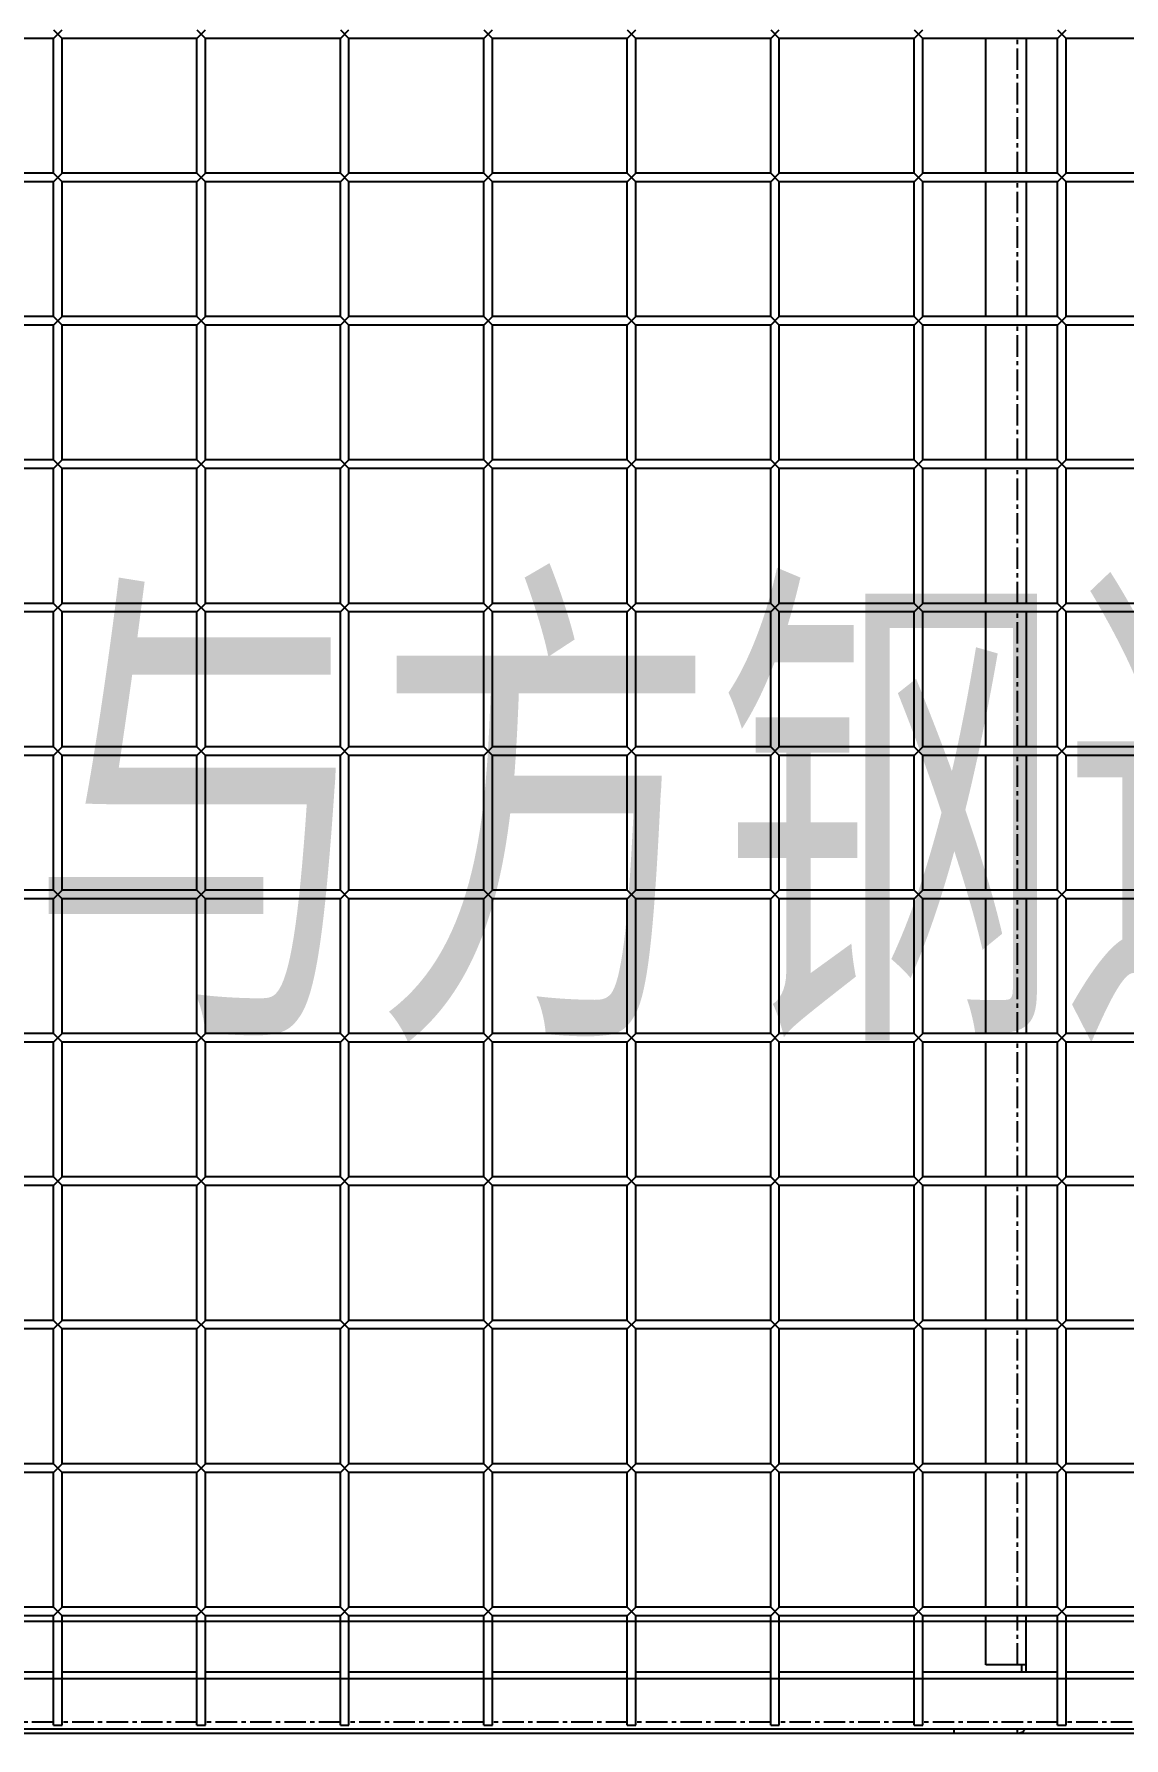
# Model space of a CAD drawing. Header units: millimetres. Extents: x -198529 to 244266, y -64 to 158464.
# Drawn here: x -164842 to -164462, y 106929 to 107524 of the extents above; entities that cross this region are included whole.
import ezdxf
from ezdxf.enums import TextEntityAlignment as Align

# ---------------------------------------------------------------- set-up
doc = ezdxf.new("R2010")
doc.units = ezdxf.units.MM
doc.linetypes.add('CENTER', pattern=[12, 7.5, -1.5, 1.5, -1.5])
for name, color, linetype in [('0-DCC', 30, 'Continuous'), ('0-DCC-STRUC', 180, 'Continuous'), ('0-DCC-STRUC-T', 4, 'Continuous')]:
    doc.layers.add(name, color=color, linetype=linetype)
doc.styles.add('EDRI-COM', font='tssdeng.shx', dxfattribs={"width": 0.8, "bigfont": 'hztxt.shx'})

# ---------------------------------------------------------------- blocks, each defined once
blk = doc.blocks.new('DCC2850x1800(右)')
at = {"color": 0, "linetype": 'Continuous'}
for p, q in [((64442.5, -73856.48), (64489.5, -73856.48)), ((64492.5, -73853.48), (64489.5, -73856.48)), ((64492.5, -73856.48), (64489.5, -73853.48)), ((64489.5, -73903.48), (64489.5, -73856.48)), ((64492.5, -73903.48), (64492.5, -73856.48)), ((64492.5, -73856.48), (64539.5, -73856.48)), ((64503.5, -73856.48), (64503.5, -73903.48)), ((64517.5, -73903.48), (64517.5, -73856.48)), ((64542.5, -73853.48), (64539.5, -73856.48)), ((64542.5, -73856.48), (64539.5, -73853.48)), ((64539.5, -73903.48), (64539.5, -73856.48)), ((64542.5, -73903.48), (64542.5, -73856.48)), ((64542.5, -73856.48), (64589.5, -73856.48)), ((64592.5, -73853.48), (64589.5, -73856.48)), ((64592.5, -73856.48), (64589.5, -73853.48)), ((64589.5, -73903.48), (64589.5, -73856.48)), ((64592.5, -73903.48), (64592.5, -73856.48)), ((64592.5, -73856.48), (64639.5, -73856.48)), ((64642.5, -73853.48), (64639.5, -73856.48)), ((64642.5, -73856.48), (64639.5, -73853.48)), ((64639.5, -73903.48), (64639.5, -73856.48)), ((64642.5, -73903.48), (64642.5, -73856.48)), ((64642.5, -73856.48), (64689.5, -73856.48)), ((64692.5, -73853.48), (64689.5, -73856.48)), ((64692.5, -73856.48), (64689.5, -73853.48)), ((64689.5, -73903.48), (64689.5, -73856.48)), ((64692.5, -73903.48), (64692.5, -73856.48)), ((64692.5, -73856.48), (64739.5, -73856.48)), ((64742.5, -73853.48), (64739.5, -73856.48)), ((64742.5, -73856.48), (64739.5, -73853.48)), ((64739.5, -73903.48), (64739.5, -73856.48)), ((64742.5, -73903.48), (64742.5, -73856.48)), ((64742.5, -73856.48), (64789.5, -73856.48)), ((64792.5, -73853.48), (64789.5, -73856.48)), ((64792.5, -73856.48), (64789.5, -73853.48)), ((64789.5, -73903.48), (64789.5, -73856.48)), ((64792.5, -73903.48), (64792.5, -73856.48)), ((64792.5, -73856.48), (64839.5, -73856.48)), ((64842.5, -73853.48), (64839.5, -73856.48)), ((64842.5, -73856.48), (64839.5, -73853.48)), ((64839.5, -73903.48), (64839.5, -73856.48)), ((64842.5, -73903.48), (64842.5, -73856.48)), ((64842.5, -73856.48), (64889.5, -73856.48)), ((64442.5, -73903.48), (64489.5, -73903.48)), ((64492.5, -73903.48), (64489.5, -73906.48)), ((64492.5, -73906.48), (64489.5, -73903.48)), ((64492.5, -73903.48), (64539.5, -73903.48)), ((64542.5, -73903.48), (64539.5, -73906.48)), ((64542.5, -73906.48), (64539.5, -73903.48)), ((64542.5, -73903.48), (64589.5, -73903.48)), ((64592.5, -73903.48), (64589.5, -73906.48)), ((64592.5, -73906.48), (64589.5, -73903.48)), ((64592.5, -73903.48), (64639.5, -73903.48)), ((64642.5, -73903.48), (64639.5, -73906.48)), ((64642.5, -73906.48), (64639.5, -73903.48)), ((64642.5, -73903.48), (64689.5, -73903.48)), ((64692.5, -73903.48), (64689.5, -73906.48)), ((64692.5, -73906.48), (64689.5, -73903.48)), ((64692.5, -73903.48), (64739.5, -73903.48)), ((64742.5, -73903.48), (64739.5, -73906.48)), ((64742.5, -73906.48), (64739.5, -73903.48)), ((64742.5, -73903.48), (64789.5, -73903.48)), ((64792.5, -73903.48), (64789.5, -73906.48)), ((64792.5, -73906.48), (64789.5, -73903.48)), ((64792.5, -73903.48), (64839.5, -73903.48)), ((64842.5, -73903.48), (64839.5, -73906.48)), ((64842.5, -73906.48), (64839.5, -73903.48)), ((64842.5, -73903.48), (64889.5, -73903.48)), ((64442.5, -73906.48), (64489.5, -73906.48)), ((64489.5, -73953.48), (64489.5, -73906.48)), ((64492.5, -73906.48), (64539.5, -73906.48)), ((64492.5, -73953.48), (64492.5, -73906.48)), ((64503.5, -73906.48), (64503.5, -73953.48)), ((64517.5, -73953.48), (64517.5, -73906.48)), ((64539.5, -73953.48), (64539.5, -73906.48)), ((64542.5, -73906.48), (64589.5, -73906.48)), ((64542.5, -73953.48), (64542.5, -73906.48)), ((64589.5, -73953.48), (64589.5, -73906.48)), ((64592.5, -73953.48), (64592.5, -73906.48)), ((64592.5, -73906.48), (64639.5, -73906.48)), ((64639.5, -73953.48), (64639.5, -73906.48)), ((64642.5, -73953.48), (64642.5, -73906.48)), ((64642.5, -73906.48), (64689.5, -73906.48)), ((64689.5, -73953.48), (64689.5, -73906.48)), ((64692.5, -73953.48), (64692.5, -73906.48)), ((64692.5, -73906.48), (64739.5, -73906.48)), ((64739.5, -73953.48), (64739.5, -73906.48)), ((64742.5, -73953.48), (64742.5, -73906.48)), ((64742.5, -73906.48), (64789.5, -73906.48)), ((64789.5, -73953.48), (64789.5, -73906.48)), ((64792.5, -73953.48), (64792.5, -73906.48)), ((64792.5, -73906.48), (64839.5, -73906.48)), ((64839.5, -73953.48), (64839.5, -73906.48)), ((64842.5, -73953.48), (64842.5, -73906.48)), ((64842.5, -73906.48), (64889.5, -73906.48)), ((64442.5, -73953.48), (64489.5, -73953.48)), ((64492.5, -73953.48), (64489.5, -73956.48)), ((64492.5, -73956.48), (64489.5, -73953.48)), ((64492.5, -73953.48), (64539.5, -73953.48)), ((64542.5, -73953.48), (64539.5, -73956.48)), ((64542.5, -73956.48), (64539.5, -73953.48)), ((64542.5, -73953.48), (64589.5, -73953.48)), ((64592.5, -73953.48), (64589.5, -73956.48)), ((64592.5, -73956.48), (64589.5, -73953.48)), ((64592.5, -73953.48), (64639.5, -73953.48)), ((64642.5, -73953.48), (64639.5, -73956.48)), ((64642.5, -73956.48), (64639.5, -73953.48)), ((64642.5, -73953.48), (64689.5, -73953.48)), ((64692.5, -73953.48), (64689.5, -73956.48)), ((64692.5, -73956.48), (64689.5, -73953.48)), ((64692.5, -73953.48), (64739.5, -73953.48)), ((64742.5, -73953.48), (64739.5, -73956.48)), ((64742.5, -73956.48), (64739.5, -73953.48)), ((64742.5, -73953.48), (64789.5, -73953.48)), ((64792.5, -73953.48), (64789.5, -73956.48)), ((64792.5, -73956.48), (64789.5, -73953.48)), ((64792.5, -73953.48), (64839.5, -73953.48)), ((64842.5, -73953.48), (64839.5, -73956.48)), ((64842.5, -73956.48), (64839.5, -73953.48)), ((64842.5, -73953.48), (64889.5, -73953.48)), ((64442.5, -73956.48), (64489.5, -73956.48)), ((64489.5, -74003.48), (64489.5, -73956.48)), ((64492.5, -73956.48), (64539.5, -73956.48)), ((64492.5, -74003.48), (64492.5, -73956.48)), ((64503.5, -73956.48), (64503.5, -74003.48)), ((64517.5, -74003.48), (64517.5, -73956.48)), ((64539.5, -74003.48), (64539.5, -73956.48)), ((64542.5, -73956.48), (64589.5, -73956.48)), ((64542.5, -74003.48), (64542.5, -73956.48)), ((64589.5, -74003.48), (64589.5, -73956.48)), ((64592.5, -74003.48), (64592.5, -73956.48)), ((64592.5, -73956.48), (64639.5, -73956.48)), ((64639.5, -74003.48), (64639.5, -73956.48)), ((64642.5, -74003.48), (64642.5, -73956.48)), ((64642.5, -73956.48), (64689.5, -73956.48)), ((64689.5, -74003.48), (64689.5, -73956.48)), ((64692.5, -74003.48), (64692.5, -73956.48)), ((64692.5, -73956.48), (64739.5, -73956.48)), ((64739.5, -74003.48), (64739.5, -73956.48)), ((64742.5, -74003.48), (64742.5, -73956.48)), ((64742.5, -73956.48), (64789.5, -73956.48)), ((64789.5, -74003.48), (64789.5, -73956.48)), ((64792.5, -74003.48), (64792.5, -73956.48)), ((64792.5, -73956.48), (64839.5, -73956.48)), ((64839.5, -74003.48), (64839.5, -73956.48)), ((64842.5, -74003.48), (64842.5, -73956.48)), ((64842.5, -73956.48), (64889.5, -73956.48)), ((64442.5, -74003.48), (64489.5, -74003.48)), ((64442.5, -74006.48), (64489.5, -74006.48)), ((64492.5, -74003.48), (64489.5, -74006.48)), ((64492.5, -74006.48), (64489.5, -74003.48)), ((64489.5, -74053.48), (64489.5, -74006.48)), ((64492.5, -74003.48), (64539.5, -74003.48)), ((64492.5, -74006.48), (64539.5, -74006.48)), ((64492.5, -74053.48), (64492.5, -74006.48)), ((64503.5, -74006.48), (64503.5, -74053.48)), ((64517.5, -74053.48), (64517.5, -74006.48)), ((64542.5, -74003.48), (64539.5, -74006.48)), ((64542.5, -74006.48), (64539.5, -74003.48)), ((64539.5, -74053.48), (64539.5, -74006.48)), ((64542.5, -74003.48), (64589.5, -74003.48)), ((64542.5, -74006.48), (64589.5, -74006.48)), ((64542.5, -74053.48), (64542.5, -74006.48)), ((64592.5, -74003.48), (64589.5, -74006.48)), ((64592.5, -74006.48), (64589.5, -74003.48)), ((64589.5, -74053.48), (64589.5, -74006.48)), ((64592.5, -74003.48), (64639.5, -74003.48)), ((64592.5, -74053.48), (64592.5, -74006.48)), ((64592.5, -74006.48), (64639.5, -74006.48)), ((64642.5, -74003.48), (64639.5, -74006.48)), ((64642.5, -74006.48), (64639.5, -74003.48)), ((64639.5, -74053.48), (64639.5, -74006.48)), ((64642.5, -74003.48), (64689.5, -74003.48)), ((64642.5, -74053.48), (64642.5, -74006.48)), ((64642.5, -74006.48), (64689.5, -74006.48)), ((64692.5, -74003.48), (64689.5, -74006.48)), ((64692.5, -74006.48), (64689.5, -74003.48)), ((64689.5, -74053.48), (64689.5, -74006.48)), ((64692.5, -74003.48), (64739.5, -74003.48)), ((64692.5, -74053.48), (64692.5, -74006.48)), ((64692.5, -74006.48), (64739.5, -74006.48)), ((64742.5, -74003.48), (64739.5, -74006.48)), ((64742.5, -74006.48), (64739.5, -74003.48)), ((64739.5, -74053.48), (64739.5, -74006.48)), ((64742.5, -74003.48), (64789.5, -74003.48)), ((64742.5, -74053.48), (64742.5, -74006.48)), ((64742.5, -74006.48), (64789.5, -74006.48)), ((64792.5, -74003.48), (64789.5, -74006.48)), ((64792.5, -74006.48), (64789.5, -74003.48)), ((64789.5, -74053.48), (64789.5, -74006.48)), ((64792.5, -74003.48), (64839.5, -74003.48)), ((64792.5, -74053.48), (64792.5, -74006.48)), ((64792.5, -74006.48), (64839.5, -74006.48)), ((64842.5, -74003.48), (64839.5, -74006.48)), ((64842.5, -74006.48), (64839.5, -74003.48)), ((64839.5, -74053.48), (64839.5, -74006.48)), ((64842.5, -74003.48), (64889.5, -74003.48)), ((64842.5, -74053.48), (64842.5, -74006.48)), ((64842.5, -74006.48), (64889.5, -74006.48)), ((64442.5, -74053.48), (64489.5, -74053.48)), ((64492.5, -74053.48), (64489.5, -74056.48)), ((64492.5, -74056.48), (64489.5, -74053.48)), ((64492.5, -74053.48), (64539.5, -74053.48)), ((64542.5, -74053.48), (64539.5, -74056.48)), ((64542.5, -74056.48), (64539.5, -74053.48)), ((64542.5, -74053.48), (64589.5, -74053.48)), ((64592.5, -74053.48), (64589.5, -74056.48)), ((64592.5, -74056.48), (64589.5, -74053.48)), ((64592.5, -74053.48), (64639.5, -74053.48)), ((64642.5, -74053.48), (64639.5, -74056.48)), ((64642.5, -74056.48), (64639.5, -74053.48)), ((64642.5, -74053.48), (64689.5, -74053.48)), ((64692.5, -74053.48), (64689.5, -74056.48)), ((64692.5, -74056.48), (64689.5, -74053.48)), ((64692.5, -74053.48), (64739.5, -74053.48)), ((64742.5, -74053.48), (64739.5, -74056.48)), ((64742.5, -74056.48), (64739.5, -74053.48)), ((64742.5, -74053.48), (64789.5, -74053.48)), ((64792.5, -74053.48), (64789.5, -74056.48)), ((64792.5, -74056.48), (64789.5, -74053.48)), ((64792.5, -74053.48), (64839.5, -74053.48)), ((64842.5, -74053.48), (64839.5, -74056.48)), ((64842.5, -74056.48), (64839.5, -74053.48)), ((64842.5, -74053.48), (64889.5, -74053.48)), ((64442.5, -74056.48), (64489.5, -74056.48)), ((64489.5, -74103.48), (64489.5, -74056.48)), ((64492.5, -74056.48), (64539.5, -74056.48)), ((64492.5, -74103.48), (64492.5, -74056.48)), ((64503.5, -74056.48), (64503.5, -74103.48)), ((64517.5, -74103.48), (64517.5, -74056.48)), ((64539.5, -74103.48), (64539.5, -74056.48)), ((64542.5, -74056.48), (64589.5, -74056.48)), ((64542.5, -74103.48), (64542.5, -74056.48)), ((64589.5, -74103.48), (64589.5, -74056.48)), ((64592.5, -74056.48), (64639.5, -74056.48)), ((64592.5, -74103.48), (64592.5, -74056.48)), ((64639.5, -74103.48), (64639.5, -74056.48)), ((64642.5, -74056.48), (64689.5, -74056.48)), ((64642.5, -74103.48), (64642.5, -74056.48)), ((64689.5, -74103.48), (64689.5, -74056.48)), ((64692.5, -74103.48), (64692.5, -74056.48)), ((64692.5, -74056.48), (64739.5, -74056.48)), ((64739.5, -74103.48), (64739.5, -74056.48)), ((64742.5, -74103.48), (64742.5, -74056.48)), ((64742.5, -74056.48), (64789.5, -74056.48)), ((64789.5, -74103.48), (64789.5, -74056.48)), ((64792.5, -74103.48), (64792.5, -74056.48)), ((64792.5, -74056.48), (64839.5, -74056.48)), ((64839.5, -74103.48), (64839.5, -74056.48)), ((64842.5, -74103.48), (64842.5, -74056.48)), ((64842.5, -74056.48), (64889.5, -74056.48)), ((64442.5, -74103.48), (64489.5, -74103.48)), ((64442.5, -74106.48), (64489.5, -74106.48)), ((64492.5, -74103.48), (64489.5, -74106.48)), ((64492.5, -74106.48), (64489.5, -74103.48)), ((64489.5, -74153.48), (64489.5, -74106.48)), ((64492.5, -74103.48), (64539.5, -74103.48)), ((64492.5, -74106.48), (64539.5, -74106.48)), ((64492.5, -74153.48), (64492.5, -74106.48)), ((64503.5, -74106.48), (64503.5, -74153.48)), ((64517.5, -74153.48), (64517.5, -74106.48)), ((64542.5, -74103.48), (64539.5, -74106.48)), ((64542.5, -74106.48), (64539.5, -74103.48)), ((64539.5, -74153.48), (64539.5, -74106.48)), ((64542.5, -74103.48), (64589.5, -74103.48)), ((64542.5, -74106.48), (64589.5, -74106.48)), ((64542.5, -74153.48), (64542.5, -74106.48)), ((64592.5, -74103.48), (64589.5, -74106.48)), ((64592.5, -74106.48), (64589.5, -74103.48)), ((64589.5, -74153.48), (64589.5, -74106.48)), ((64592.5, -74103.48), (64639.5, -74103.48)), ((64592.5, -74106.48), (64639.5, -74106.48)), ((64592.5, -74153.48), (64592.5, -74106.48)), ((64642.5, -74103.48), (64639.5, -74106.48)), ((64642.5, -74106.48), (64639.5, -74103.48)), ((64639.5, -74153.48), (64639.5, -74106.48)), ((64642.5, -74103.48), (64689.5, -74103.48)), ((64642.5, -74106.48), (64689.5, -74106.48)), ((64642.5, -74153.48), (64642.5, -74106.48)), ((64692.5, -74103.48), (64689.5, -74106.48)), ((64692.5, -74106.48), (64689.5, -74103.48)), ((64689.5, -74153.48), (64689.5, -74106.48)), ((64692.5, -74103.48), (64739.5, -74103.48)), ((64692.5, -74153.48), (64692.5, -74106.48)), ((64692.5, -74106.48), (64739.5, -74106.48)), ((64742.5, -74103.48), (64739.5, -74106.48)), ((64742.5, -74106.48), (64739.5, -74103.48)), ((64739.5, -74153.48), (64739.5, -74106.48)), ((64742.5, -74103.48), (64789.5, -74103.48)), ((64742.5, -74153.48), (64742.5, -74106.48)), ((64742.5, -74106.48), (64789.5, -74106.48)), ((64792.5, -74103.48), (64789.5, -74106.48)), ((64792.5, -74106.48), (64789.5, -74103.48)), ((64789.5, -74153.48), (64789.5, -74106.48)), ((64792.5, -74103.48), (64839.5, -74103.48)), ((64792.5, -74153.48), (64792.5, -74106.48)), ((64792.5, -74106.48), (64839.5, -74106.48)), ((64842.5, -74103.48), (64839.5, -74106.48)), ((64842.5, -74106.48), (64839.5, -74103.48)), ((64839.5, -74153.48), (64839.5, -74106.48)), ((64842.5, -74103.48), (64889.5, -74103.48)), ((64842.5, -74153.48), (64842.5, -74106.48)), ((64842.5, -74106.48), (64889.5, -74106.48)), ((64442.5, -74153.48), (64489.5, -74153.48)), ((64492.5, -74153.48), (64489.5, -74156.48)), ((64492.5, -74156.48), (64489.5, -74153.48)), ((64492.5, -74153.48), (64539.5, -74153.48)), ((64542.5, -74153.48), (64539.5, -74156.48)), ((64542.5, -74156.48), (64539.5, -74153.48)), ((64542.5, -74153.48), (64589.5, -74153.48)), ((64592.5, -74153.48), (64589.5, -74156.48)), ((64592.5, -74156.48), (64589.5, -74153.48)), ((64592.5, -74153.48), (64639.5, -74153.48)), ((64642.5, -74153.48), (64639.5, -74156.48)), ((64642.5, -74156.48), (64639.5, -74153.48)), ((64642.5, -74153.48), (64689.5, -74153.48)), ((64692.5, -74153.48), (64689.5, -74156.48)), ((64692.5, -74156.48), (64689.5, -74153.48)), ((64692.5, -74153.48), (64739.5, -74153.48)), ((64742.5, -74153.48), (64739.5, -74156.48)), ((64742.5, -74156.48), (64739.5, -74153.48)), ((64742.5, -74153.48), (64789.5, -74153.48)), ((64792.5, -74153.48), (64789.5, -74156.48)), ((64792.5, -74156.48), (64789.5, -74153.48)), ((64792.5, -74153.48), (64839.5, -74153.48)), ((64842.5, -74153.48), (64839.5, -74156.48)), ((64842.5, -74156.48), (64839.5, -74153.48)), ((64842.5, -74153.48), (64889.5, -74153.48)), ((64442.5, -74156.48), (64489.5, -74156.48)), ((64489.5, -74203.48), (64489.5, -74156.48)), ((64492.5, -74156.48), (64539.5, -74156.48)), ((64492.5, -74203.48), (64492.5, -74156.48)), ((64503.5, -74156.48), (64503.5, -74203.48)), ((64517.5, -74203.48), (64517.5, -74156.48)), ((64539.5, -74203.48), (64539.5, -74156.48)), ((64542.5, -74156.48), (64589.5, -74156.48)), ((64542.5, -74203.48), (64542.5, -74156.48)), ((64589.5, -74203.48), (64589.5, -74156.48)), ((64592.5, -74156.48), (64639.5, -74156.48)), ((64592.5, -74203.48), (64592.5, -74156.48)), ((64639.5, -74203.48), (64639.5, -74156.48)), ((64642.5, -74156.48), (64689.5, -74156.48)), ((64642.5, -74203.48), (64642.5, -74156.48)), ((64689.5, -74203.48), (64689.5, -74156.48)), ((64692.5, -74156.48), (64739.5, -74156.48)), ((64692.5, -74203.48), (64692.5, -74156.48)), ((64739.5, -74203.48), (64739.5, -74156.48)), ((64742.5, -74156.48), (64789.5, -74156.48)), ((64742.5, -74203.48), (64742.5, -74156.48)), ((64789.5, -74203.48), (64789.5, -74156.48)), ((64792.5, -74156.48), (64839.5, -74156.48)), ((64792.5, -74203.48), (64792.5, -74156.48)), ((64839.5, -74203.48), (64839.5, -74156.48)), ((64842.5, -74203.48), (64842.5, -74156.48)), ((64842.5, -74156.48), (64889.5, -74156.48)), ((64442.5, -74203.48), (64489.5, -74203.48)), ((64442.5, -74206.48), (64489.5, -74206.48)), ((64492.5, -74203.48), (64489.5, -74206.48)), ((64492.5, -74206.48), (64489.5, -74203.48)), ((64489.5, -74253.48), (64489.5, -74206.48)), ((64492.5, -74203.48), (64539.5, -74203.48)), ((64492.5, -74206.48), (64539.5, -74206.48)), ((64492.5, -74253.48), (64492.5, -74206.48)), ((64503.5, -74206.48), (64503.5, -74253.48)), ((64517.5, -74253.48), (64517.5, -74206.48)), ((64542.5, -74203.48), (64539.5, -74206.48)), ((64542.5, -74206.48), (64539.5, -74203.48)), ((64539.5, -74253.48), (64539.5, -74206.48)), ((64542.5, -74203.48), (64589.5, -74203.48)), ((64542.5, -74206.48), (64589.5, -74206.48)), ((64542.5, -74253.48), (64542.5, -74206.48)), ((64592.5, -74203.48), (64589.5, -74206.48)), ((64592.5, -74206.48), (64589.5, -74203.48)), ((64589.5, -74253.48), (64589.5, -74206.48)), ((64592.5, -74203.48), (64639.5, -74203.48)), ((64592.5, -74206.48), (64639.5, -74206.48)), ((64592.5, -74253.48), (64592.5, -74206.48)), ((64642.5, -74203.48), (64639.5, -74206.48)), ((64642.5, -74206.48), (64639.5, -74203.48)), ((64639.5, -74253.48), (64639.5, -74206.48)), ((64642.5, -74203.48), (64689.5, -74203.48)), ((64642.5, -74206.48), (64689.5, -74206.48)), ((64642.5, -74253.48), (64642.5, -74206.48)), ((64692.5, -74203.48), (64689.5, -74206.48)), ((64692.5, -74206.48), (64689.5, -74203.48)), ((64689.5, -74253.48), (64689.5, -74206.48)), ((64692.5, -74203.48), (64739.5, -74203.48)), ((64692.5, -74206.48), (64739.5, -74206.48)), ((64692.5, -74253.48), (64692.5, -74206.48)), ((64742.5, -74203.48), (64739.5, -74206.48)), ((64742.5, -74206.48), (64739.5, -74203.48)), ((64739.5, -74253.48), (64739.5, -74206.48)), ((64742.5, -74203.48), (64789.5, -74203.48)), ((64742.5, -74206.48), (64789.5, -74206.48)), ((64742.5, -74253.48), (64742.5, -74206.48)), ((64792.5, -74203.48), (64789.5, -74206.48)), ((64792.5, -74206.48), (64789.5, -74203.48)), ((64789.5, -74253.48), (64789.5, -74206.48)), ((64792.5, -74203.48), (64839.5, -74203.48)), ((64792.5, -74206.48), (64839.5, -74206.48)), ((64792.5, -74253.48), (64792.5, -74206.48)), ((64842.5, -74203.48), (64839.5, -74206.48)), ((64842.5, -74206.48), (64839.5, -74203.48)), ((64839.5, -74253.48), (64839.5, -74206.48)), ((64842.5, -74203.48), (64889.5, -74203.48)), ((64842.5, -74253.48), (64842.5, -74206.48)), ((64842.5, -74206.48), (64889.5, -74206.48)), ((64442.5, -74253.48), (64489.5, -74253.48)), ((64442.5, -74256.48), (64489.5, -74256.48)), ((64492.5, -74253.48), (64489.5, -74256.48)), ((64492.5, -74256.48), (64489.5, -74253.48)), ((64489.5, -74303.48), (64489.5, -74256.48)), ((64492.5, -74253.48), (64539.5, -74253.48)), ((64492.5, -74256.48), (64539.5, -74256.48)), ((64492.5, -74303.48), (64492.5, -74256.48)), ((64503.5, -74256.48), (64503.5, -74303.48)), ((64517.5, -74303.48), (64517.5, -74256.48)), ((64542.5, -74253.48), (64539.5, -74256.48)), ((64542.5, -74256.48), (64539.5, -74253.48)), ((64539.5, -74303.48), (64539.5, -74256.48)), ((64542.5, -74253.48), (64589.5, -74253.48)), ((64542.5, -74256.48), (64589.5, -74256.48)), ((64542.5, -74303.48), (64542.5, -74256.48)), ((64592.5, -74253.48), (64589.5, -74256.48)), ((64592.5, -74256.48), (64589.5, -74253.48)), ((64589.5, -74303.48), (64589.5, -74256.48)), ((64592.5, -74253.48), (64639.5, -74253.48)), ((64592.5, -74256.48), (64639.5, -74256.48)), ((64592.5, -74303.48), (64592.5, -74256.48)), ((64642.5, -74253.48), (64639.5, -74256.48)), ((64642.5, -74256.48), (64639.5, -74253.48)), ((64639.5, -74303.48), (64639.5, -74256.48)), ((64642.5, -74253.48), (64689.5, -74253.48)), ((64642.5, -74256.48), (64689.5, -74256.48)), ((64642.5, -74303.48), (64642.5, -74256.48)), ((64692.5, -74253.48), (64689.5, -74256.48)), ((64692.5, -74256.48), (64689.5, -74253.48)), ((64689.5, -74303.48), (64689.5, -74256.48)), ((64692.5, -74253.48), (64739.5, -74253.48)), ((64692.5, -74256.48), (64739.5, -74256.48)), ((64692.5, -74303.48), (64692.5, -74256.48)), ((64742.5, -74253.48), (64739.5, -74256.48)), ((64742.5, -74256.48), (64739.5, -74253.48)), ((64739.5, -74303.48), (64739.5, -74256.48)), ((64742.5, -74253.48), (64789.5, -74253.48)), ((64742.5, -74256.48), (64789.5, -74256.48)), ((64742.5, -74303.48), (64742.5, -74256.48)), ((64792.5, -74253.48), (64789.5, -74256.48)), ((64792.5, -74256.48), (64789.5, -74253.48)), ((64789.5, -74303.48), (64789.5, -74256.48)), ((64792.5, -74253.48), (64839.5, -74253.48)), ((64792.5, -74256.48), (64839.5, -74256.48)), ((64792.5, -74303.48), (64792.5, -74256.48)), ((64842.5, -74253.48), (64839.5, -74256.48)), ((64842.5, -74256.48), (64839.5, -74253.48)), ((64839.5, -74303.48), (64839.5, -74256.48)), ((64842.5, -74253.48), (64889.5, -74253.48)), ((64842.5, -74303.48), (64842.5, -74256.48)), ((64842.5, -74256.48), (64889.5, -74256.48)), ((64442.5, -74303.48), (64489.5, -74303.48)), ((64492.5, -74303.48), (64489.5, -74306.48)), ((64492.5, -74306.48), (64489.5, -74303.48)), ((64492.5, -74303.48), (64539.5, -74303.48)), ((64542.5, -74303.48), (64539.5, -74306.48)), ((64542.5, -74306.48), (64539.5, -74303.48)), ((64542.5, -74303.48), (64589.5, -74303.48)), ((64592.5, -74303.48), (64589.5, -74306.48)), ((64592.5, -74306.48), (64589.5, -74303.48)), ((64592.5, -74303.48), (64639.5, -74303.48)), ((64642.5, -74303.48), (64639.5, -74306.48)), ((64642.5, -74306.48), (64639.5, -74303.48)), ((64642.5, -74303.48), (64689.5, -74303.48)), ((64692.5, -74303.48), (64689.5, -74306.48)), ((64692.5, -74306.48), (64689.5, -74303.48)), ((64692.5, -74303.48), (64739.5, -74303.48)), ((64742.5, -74303.48), (64739.5, -74306.48)), ((64742.5, -74306.48), (64739.5, -74303.48)), ((64742.5, -74303.48), (64789.5, -74303.48)), ((64792.5, -74303.48), (64789.5, -74306.48)), ((64792.5, -74306.48), (64789.5, -74303.48)), ((64792.5, -74303.48), (64839.5, -74303.48)), ((64842.5, -74303.48), (64839.5, -74306.48)), ((64842.5, -74306.48), (64839.5, -74303.48)), ((64842.5, -74303.48), (64889.5, -74303.48)), ((64442.5, -74306.48), (64489.5, -74306.48)), ((64489.5, -74353.48), (64489.5, -74306.48)), ((64492.5, -74306.48), (64539.5, -74306.48)), ((64492.5, -74353.48), (64492.5, -74306.48)), ((64503.5, -74306.48), (64503.5, -74353.48)), ((64517.5, -74353.48), (64517.5, -74306.48)), ((64539.5, -74353.48), (64539.5, -74306.48)), ((64542.5, -74306.48), (64589.5, -74306.48)), ((64542.5, -74353.48), (64542.5, -74306.48)), ((64589.5, -74353.48), (64589.5, -74306.48)), ((64592.5, -74306.48), (64639.5, -74306.48)), ((64592.5, -74353.48), (64592.5, -74306.48)), ((64639.5, -74353.48), (64639.5, -74306.48)), ((64642.5, -74306.48), (64689.5, -74306.48)), ((64642.5, -74353.48), (64642.5, -74306.48)), ((64689.5, -74353.48), (64689.5, -74306.48)), ((64692.5, -74306.48), (64739.5, -74306.48)), ((64692.5, -74353.48), (64692.5, -74306.48)), ((64739.5, -74353.48), (64739.5, -74306.48)), ((64742.5, -74306.48), (64789.5, -74306.48)), ((64742.5, -74353.48), (64742.5, -74306.48)), ((64789.5, -74353.48), (64789.5, -74306.48)), ((64792.5, -74306.48), (64839.5, -74306.48)), ((64792.5, -74353.48), (64792.5, -74306.48)), ((64839.5, -74353.48), (64839.5, -74306.48)), ((64842.5, -74306.48), (64889.5, -74306.48)), ((64842.5, -74353.48), (64842.5, -74306.48)), ((64442.5, -74353.48), (64489.5, -74353.48)), ((64442.5, -74356.48), (64489.5, -74356.48)), ((64492.5, -74353.48), (64489.5, -74356.48)), ((64492.5, -74356.48), (64489.5, -74353.48)), ((64489.5, -74403.48), (64489.5, -74356.48)), ((64492.5, -74353.48), (64539.5, -74353.48)), ((64492.5, -74356.48), (64539.5, -74356.48)), ((64492.5, -74403.48), (64492.5, -74356.48)), ((64503.5, -74356.48), (64503.5, -74403.48)), ((64517.5, -74403.48), (64517.5, -74356.48)), ((64542.5, -74353.48), (64539.5, -74356.48)), ((64542.5, -74356.48), (64539.5, -74353.48)), ((64539.5, -74403.48), (64539.5, -74356.48)), ((64542.5, -74353.48), (64589.5, -74353.48)), ((64542.5, -74356.48), (64589.5, -74356.48)), ((64542.5, -74403.48), (64542.5, -74356.48)), ((64592.5, -74353.48), (64589.5, -74356.48)), ((64592.5, -74356.48), (64589.5, -74353.48)), ((64589.5, -74403.48), (64589.5, -74356.48)), ((64592.5, -74353.48), (64639.5, -74353.48)), ((64592.5, -74356.48), (64639.5, -74356.48)), ((64592.5, -74403.48), (64592.5, -74356.48)), ((64642.5, -74353.48), (64639.5, -74356.48)), ((64642.5, -74356.48), (64639.5, -74353.48)), ((64639.5, -74403.48), (64639.5, -74356.48)), ((64642.5, -74353.48), (64689.5, -74353.48)), ((64642.5, -74356.48), (64689.5, -74356.48)), ((64642.5, -74403.48), (64642.5, -74356.48)), ((64692.5, -74353.48), (64689.5, -74356.48)), ((64692.5, -74356.48), (64689.5, -74353.48)), ((64689.5, -74403.48), (64689.5, -74356.48)), ((64692.5, -74353.48), (64739.5, -74353.48)), ((64692.5, -74356.48), (64739.5, -74356.48)), ((64692.5, -74403.48), (64692.5, -74356.48)), ((64742.5, -74353.48), (64739.5, -74356.48)), ((64742.5, -74356.48), (64739.5, -74353.48)), ((64739.5, -74403.48), (64739.5, -74356.48)), ((64742.5, -74353.48), (64789.5, -74353.48)), ((64742.5, -74356.48), (64789.5, -74356.48)), ((64742.5, -74403.48), (64742.5, -74356.48)), ((64792.5, -74353.48), (64789.5, -74356.48)), ((64792.5, -74356.48), (64789.5, -74353.48)), ((64789.5, -74403.48), (64789.5, -74356.48)), ((64792.5, -74353.48), (64839.5, -74353.48)), ((64792.5, -74356.48), (64839.5, -74356.48)), ((64792.5, -74403.48), (64792.5, -74356.48)), ((64842.5, -74353.48), (64839.5, -74356.48)), ((64842.5, -74356.48), (64839.5, -74353.48)), ((64839.5, -74403.48), (64839.5, -74356.48)), ((64842.5, -74353.48), (64889.5, -74353.48)), ((64842.5, -74356.48), (64889.5, -74356.48)), ((64842.5, -74403.48), (64842.5, -74356.48)), ((64442.5, -74403.48), (64489.5, -74403.48)), ((64492.5, -74403.48), (64489.5, -74406.48)), ((64492.5, -74406.48), (64489.5, -74403.48)), ((64492.5, -74403.48), (64539.5, -74403.48)), ((64542.5, -74403.48), (64539.5, -74406.48)), ((64542.5, -74406.48), (64539.5, -74403.48)), ((64542.5, -74403.48), (64589.5, -74403.48)), ((64592.5, -74403.48), (64589.5, -74406.48)), ((64592.5, -74406.48), (64589.5, -74403.48)), ((64592.5, -74403.48), (64639.5, -74403.48)), ((64642.5, -74403.48), (64639.5, -74406.48)), ((64642.5, -74406.48), (64639.5, -74403.48)), ((64642.5, -74403.48), (64689.5, -74403.48)), ((64692.5, -74403.48), (64689.5, -74406.48)), ((64692.5, -74406.48), (64689.5, -74403.48)), ((64692.5, -74403.48), (64739.5, -74403.48)), ((64742.5, -74403.48), (64739.5, -74406.48)), ((64742.5, -74406.48), (64739.5, -74403.48)), ((64742.5, -74403.48), (64789.5, -74403.48)), ((64792.5, -74403.48), (64789.5, -74406.48)), ((64792.5, -74406.48), (64789.5, -74403.48)), ((64792.5, -74403.48), (64839.5, -74403.48)), ((64842.5, -74403.48), (64839.5, -74406.48)), ((64842.5, -74406.48), (64839.5, -74403.48)), ((64842.5, -74403.48), (64889.5, -74403.48)), ((64442.5, -74406.48), (64489.5, -74406.48)), ((64489.5, -74444.58), (64489.5, -74406.48)), ((64492.5, -74406.48), (64539.5, -74406.48)), ((64492.5, -74444.58), (64492.5, -74406.48)), ((64503.5, -74426.08), (64503.5, -74406.48)), ((64517.5, -74423.58), (64517.5, -74406.48)), ((64539.5, -74444.58), (64539.5, -74406.48)), ((64542.5, -74406.48), (64589.5, -74406.48)), ((64542.5, -74444.58), (64542.5, -74406.48)), ((64589.5, -74444.58), (64589.5, -74406.48)), ((64592.5, -74406.48), (64639.5, -74406.48)), ((64592.5, -74444.58), (64592.5, -74406.48)), ((64639.5, -74444.58), (64639.5, -74406.48)), ((64642.5, -74406.48), (64689.5, -74406.48)), ((64642.5, -74444.58), (64642.5, -74406.48)), ((64689.5, -74444.58), (64689.5, -74406.48)), ((64692.5, -74406.48), (64739.5, -74406.48)), ((64692.5, -74444.58), (64692.5, -74406.48)), ((64739.5, -74444.58), (64739.5, -74406.48)), ((64742.5, -74406.48), (64789.5, -74406.48)), ((64742.5, -74444.58), (64742.5, -74406.48)), ((64789.5, -74444.58), (64789.5, -74406.48)), ((64792.5, -74406.48), (64839.5, -74406.48)), ((64792.5, -74444.58), (64792.5, -74406.48)), ((64839.5, -74444.58), (64839.5, -74406.48)), ((64842.5, -74406.48), (64889.5, -74406.48)), ((64842.5, -74444.58), (64842.5, -74406.48)), ((64489.5, -74426.08), (64442.5, -74426.08)), ((64539.5, -74426.08), (64492.5, -74426.08)), ((64503.5, -74423.58), (64517.5, -74423.58)), ((64505, -74426.08), (64505, -74423.58)), ((64589.5, -74426.08), (64542.5, -74426.08)), ((64639.5, -74426.08), (64592.5, -74426.08)), ((64689.5, -74426.08), (64642.5, -74426.08)), ((64739.5, -74426.08), (64692.5, -74426.08)), ((64789.5, -74426.08), (64742.5, -74426.08)), ((64839.5, -74426.08), (64792.5, -74426.08)), ((64889.5, -74426.08), (64842.5, -74426.08)), ((62966, -74446.08), (65616, -74446.08)), ((64492.5, -74444.58), (64489.5, -74444.58)), ((64528.5, -74447.58), (64528.5, -74446.08)), ((64542.5, -74444.58), (64539.5, -74444.58)), ((64592.5, -74444.58), (64589.5, -74444.58)), ((64642.5, -74444.58), (64639.5, -74444.58)), ((64692.5, -74444.58), (64689.5, -74444.58)), ((64742.5, -74444.58), (64739.5, -74444.58)), ((64792.5, -74444.58), (64789.5, -74444.58)), ((64842.5, -74444.58), (64839.5, -74444.58)), ((62966, -74447.58), (65613, -74447.58))]:
    blk.add_line(p, q, dxfattribs=at)
at = {"color": 0, "linetype": 'CENTER'}
for p, q in [((64506.5, -73903.48), (64506.5, -73856.48)), ((64506.5, -73953.48), (64506.5, -73906.48)), ((64506.5, -74003.48), (64506.5, -73956.48)), ((64506.5, -74053.48), (64506.5, -74006.48)), ((64506.5, -74103.48), (64506.5, -74056.48)), ((64506.5, -74153.48), (64506.5, -74106.48)), ((64506.5, -74203.48), (64506.5, -74156.48)), ((64506.5, -74253.48), (64506.5, -74206.48)), ((64506.5, -74303.48), (64506.5, -74256.48)), ((64506.5, -74353.48), (64506.5, -74306.48)), ((64506.5, -74403.48), (64506.5, -74356.48)), ((64506.5, -74423.58), (64506.5, -74406.48)), ((64442.5, -74443.58), (64489.5, -74443.58)), ((64492.5, -74443.58), (64539.5, -74443.58)), ((64506.5, -74447.58), (64506.5, -74446.08)), ((64542.5, -74443.58), (64589.5, -74443.58)), ((64592.5, -74443.58), (64639.5, -74443.58)), ((64642.5, -74443.58), (64689.5, -74443.58)), ((64692.5, -74443.58), (64739.5, -74443.58)), ((64742.5, -74443.58), (64789.5, -74443.58)), ((64792.5, -74443.58), (64839.5, -74443.58)), ((64842.5, -74443.58), (64889.5, -74443.58))]:
    blk.add_line(p, q, dxfattribs=at)
at = {"color": 0, "linetype": 'Continuous'}
blk.add_arc((64506.5, -74444.58), 3, 210, 270, dxfattribs=at)

msp = doc.modelspace()

# ---------------------------------------------------------------- linework, layer by layer
at = {"layer": '0-DCC-STRUC'}
for points in [[(-165695.78, 106820.01), (-162995.77, 106820.01), (-162995.77, 106970.01), (-165695.78, 106970.01)], [(-165695.78, 106840.01), (-162995.77, 106840.01), (-162995.77, 106950.01), (-165695.78, 106950.01)]]:
    msp.add_lwpolyline(points, close=True, dxfattribs=at)

# ---------------------------------------------------------------- block references
at = {"layer": '0-DCC', "xscale": -1}
msp.add_blockref('DCC2850x1800(右)', (-99992.77, 181378.49), dxfattribs=at)

# ---------------------------------------------------------------- texts
at = {"layer": '0-DCC-STRUC-T', "style": 'EDRI-COM', "width": 0.8}
msp.add_text('与方钢连接处，余同', height=150, dxfattribs=at).set_placement((-164843.83, 107247.37), align=Align.MIDDLE_LEFT)

doc.saveas('drawing.dxf')
